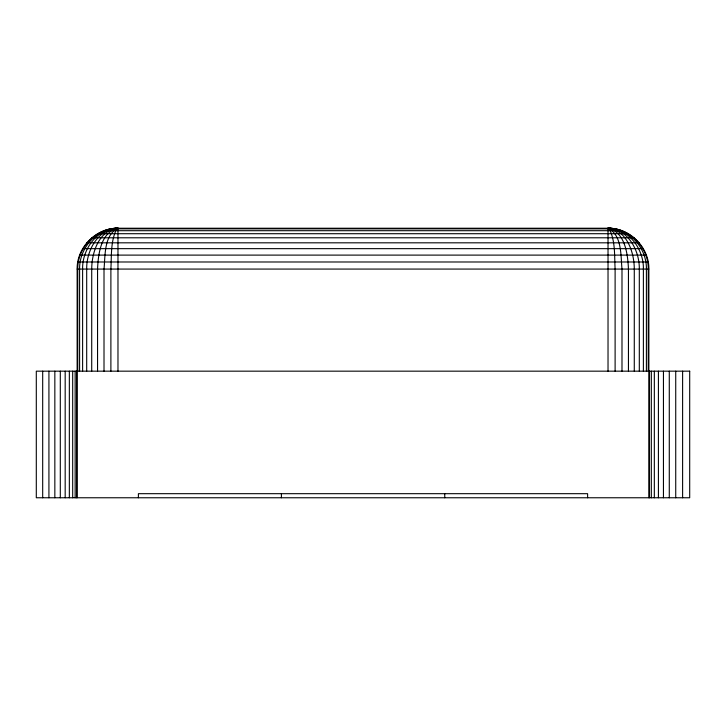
<?xml version="1.0" encoding="UTF-8"?>
<svg xmlns="http://www.w3.org/2000/svg" width="726" height="726" viewBox="0 0 726 726"><rect width="100%" height="100%" fill="white"/><g stroke="black" fill="none" stroke-linecap="round" stroke-linejoin="round"><path stroke-width="1.09" d="M77.138 497.764L77.138 269.074C76.756 247.239 96.141 227.855 117.975 228.236L608.025 228.236C629.859 227.855 649.244 247.239 648.862 269.074L648.862 497.764M117.975 371.167L117.975 228.236L116.741 228.853C110.461 241.068 111.641 255.706 110.887 269.074L110.887 371.167M77.755 371.167L77.755 269.074C77.355 247.475 96.24 227.891 117.975 228.236C103.818 234.988 105.343 255.634 104.009 269.074L104.009 371.167M79.597 371.167L79.597 269.074C79.143 248.183 96.522 228.028 117.975 228.236C100.687 231.957 98.201 254.39 97.556 269.074L97.556 371.167M82.61 371.167L82.61 269.074C82.129 249.327 97.021 228.318 117.975 228.236C98.872 230.033 91.73 252.639 91.721 269.074L91.721 371.167M117.975 228.236C97.756 228.917 86.34 250.86 86.693 269.074L86.693 371.167M110.887 228.853L615.113 228.853M104.009 230.696L621.991 230.696M97.556 233.708L628.444 233.708M91.721 237.792L634.279 237.792M86.693 242.82L639.307 242.82M82.61 248.655L643.39 248.655M79.597 255.107L646.403 255.107M77.755 261.986L648.245 261.986M77.138 269.074L648.862 269.074M608.025 371.167L608.025 228.236C629.76 227.891 648.645 247.475 648.245 269.074L648.245 371.167M615.113 371.167L615.113 269.074C614.359 255.706 615.539 241.068 609.259 228.853L608.025 228.236C629.478 228.028 646.857 248.183 646.403 269.074L646.403 371.167M621.991 371.167L621.991 269.074C620.657 255.634 622.182 234.988 608.025 228.236C628.979 228.318 643.871 249.327 643.39 269.074L643.39 371.167M628.444 371.167L628.444 269.074C627.799 254.39 625.313 231.957 608.025 228.236C628.244 228.917 639.66 250.86 639.307 269.074L639.307 371.167M608.025 228.236C627.128 230.033 634.27 252.639 634.279 269.074L634.279 371.167M682.612 371.167L682.612 497.764M675.734 371.167L675.734 497.764M669.281 371.167L669.281 497.764M663.446 371.167L663.446 497.764M658.418 371.167L658.418 497.764M654.335 371.167L654.335 497.764M651.322 371.167L651.322 497.764M649.48 371.167L649.48 497.764M587.606 497.764L587.606 493.68L138.394 493.68L138.394 497.764M444.757 493.68L444.757 497.764M281.407 493.68L281.407 497.764M76.638 371.167L76.638 497.764M75.141 371.167L75.141 497.764M72.691 371.167L72.691 497.764M69.342 371.167L69.342 497.764M65.177 371.167L65.177 497.764M60.303 371.167L60.303 497.764M54.84 371.167L54.84 497.764M48.923 371.167L48.923 497.764M42.689 371.167L42.689 497.764M689.7 371.167L36.3 371.167L36.3 497.764L689.7 497.764L689.7 371.167"/></g></svg>
